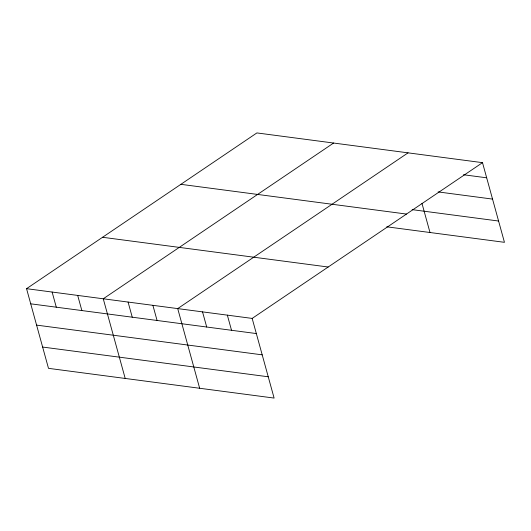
<?xml version="1.0" encoding="UTF-8"?>
<svg xmlns="http://www.w3.org/2000/svg" width="531" height="531" viewBox="0 0 531 531"><rect width="100%" height="100%" fill="white"/><g stroke="black" fill="none" stroke-linecap="round" stroke-linejoin="round"><path stroke-width="0.8" d="M26.55 288.678L252.165 318.414L274.109 398.077L48.494 368.341L26.55 288.678L256.891 132.923L482.506 162.659L504.45 242.322L386.767 226.81M333.601 143.031L103.26 298.787L125.203 378.45M408.054 152.848L177.712 308.604L199.656 388.267M252.165 318.414L482.506 162.659M463.463 174.745L486.681 177.805M438.102 191.917L492.542 199.092M412.122 209.639L498.582 221.029M180.879 184.323L406.494 214.059M102.563 237.277L328.178 267.013M30.718 303.818L256.34 333.561M36.586 325.111L262.201 354.847M42.626 347.048L268.248 376.784M421.972 203.386L429.997 232.512M227.348 315.142L231.523 330.289M202.53 311.87L206.705 327.016M152.895 305.332L157.07 320.472M128.077 302.059L132.252 317.206M77.692 295.415L81.86 310.562M52.118 292.05L56.293 307.19"/></g></svg>
